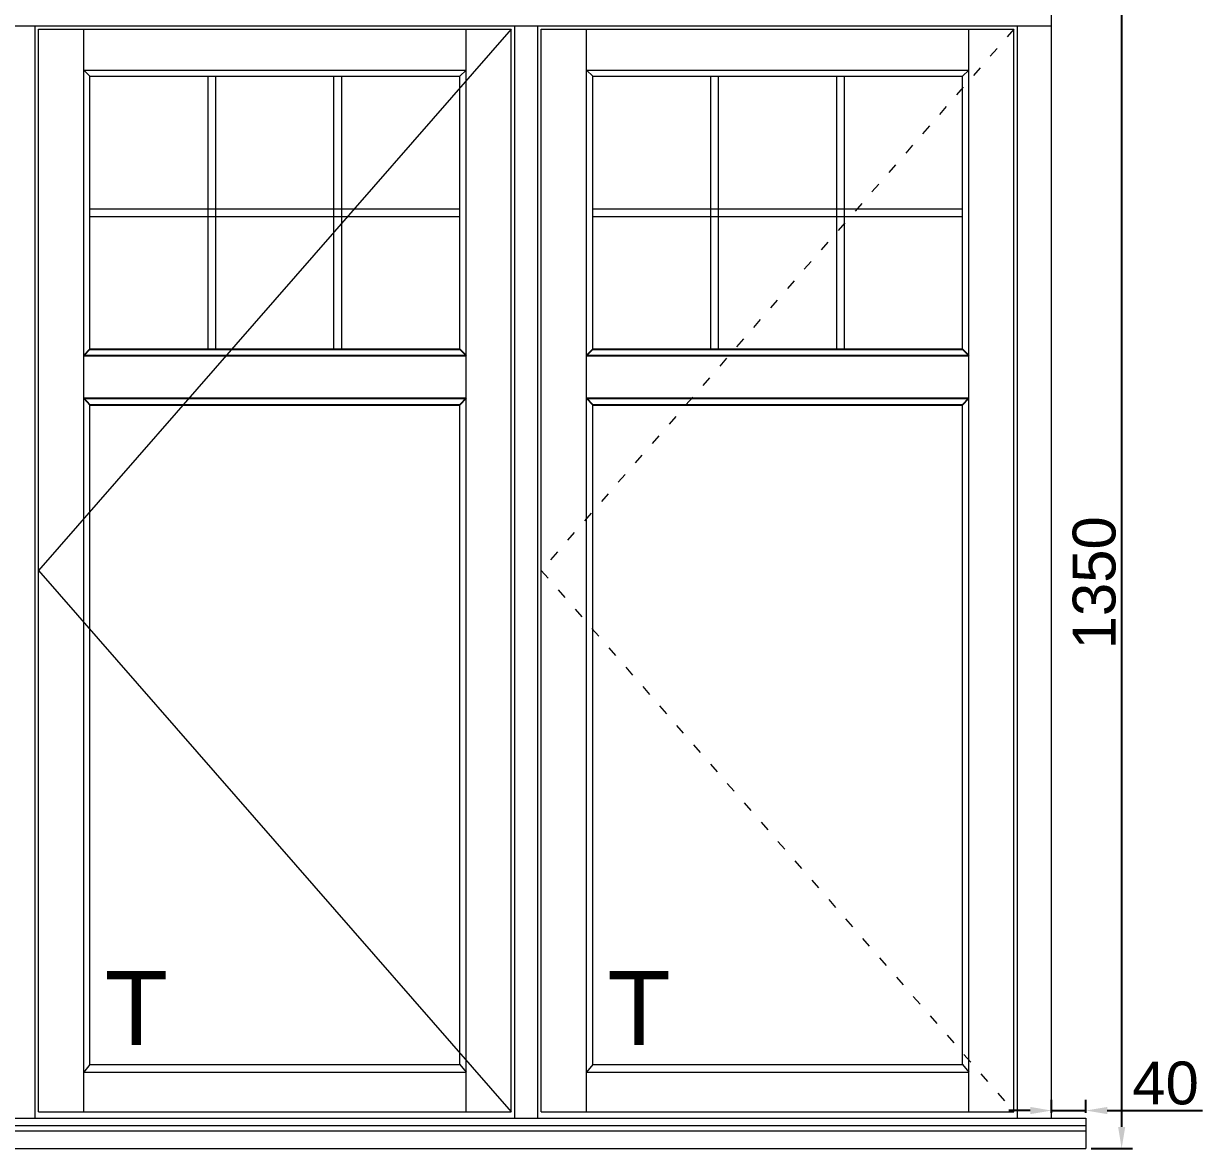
# Model space of a CAD drawing. Header units: millimetres. Extents: x 0 to 182016, y 11 to 3710.
# Drawn here: x 125452 to 126828, y 1143 to 2455 of the extents above; entities that cross this region are included whole.
import ezdxf

# ---------------------------------------------------------------- set-up
doc = ezdxf.new("R2010")
doc.units = ezdxf.units.MM
doc.linetypes.add('ACAD_ISO03W100', pattern=[30, 12, -18])
doc.layers.add('Matmenys', color=10, linetype='Continuous', lineweight=20)
doc.styles.get("Standard").update_dxf_attribs({"font": 'arial.ttf'})
doc.linetypes.add('TRACKS', pattern='A,3.81,[130,ltypeshp.shx,S=6.35,R=0,X=0,Y=0],3.81', length=7.62)
doc.dimstyles.new('Padidinti matmenys', dxfattribs={"dimscale": 10, "dimtxt": 5, "dimasz": 2.5, "dimexe": 1.25, "dimexo": 0.625, "dimtad": 1, "dimdec": 1, "dimtxsty": 'Standard', "dimcen": 2.5, "dimadec": 0, "dimazin": 0, "dimtfac": 1, "dimtdec": 1, "dimtmove": 0, "dimatfit": 3, "dimfxl": 1, "dimarcsym": 0})

# ---------------------------------------------------------------- blocks, each defined once
blk = doc.blocks.new('*D1859')
at = {"color": 0, "lineweight": -2, "transparency": 16777216}
for p, q in [((126658.1, 2492.5), (126746, 2492.5)), ((126733.5, 2467.5), (126733.5, 1167.5)), ((126698.1, 1142.5), (126746, 1142.5))]:
    blk.add_line(p, q, dxfattribs=at)
at = {"color": 0, "transparency": 16777216}
for points in [[(126729.4, 2467.5), (126737.7, 2467.5), (126733.5, 2492.5)], [(126729.4, 1167.5), (126737.7, 1167.5), (126733.5, 1142.5)]]:
    blk.add_solid(points, dxfattribs=at)
at = {"layer": 'Defpoints', "color": 0, "transparency": 16777216}
for p in [(126651.8, 2492.5), (126691.8, 1142.5), (126733.5, 1142.5)]:
    blk.add_point(p, dxfattribs=at)
at = {"color": 0, "lineweight": 5, "transparency": 16777216, "insert": (126701.7, 1802.5), "char_height": 50, "attachment_point": 5, "rotation": 90}
blk.add_mtext('1350', dxfattribs=at)
blk = doc.blocks.new('*D2127')
at = {"color": 0, "lineweight": -2, "ltscale": 0.1, "transparency": 16777216}
for p, q in [((126651.8, 1184.1), (126651.8, 1199.2)), ((126691.8, 1184.1), (126691.8, 1199.2)), ((126626.8, 1186.7), (126601.8, 1186.7)), ((126651.8, 1186.7), (126691.8, 1186.7)), ((126716.8, 1186.7), (126827.8, 1186.7))]:
    blk.add_line(p, q, dxfattribs=at)
at = {"color": 0, "ltscale": 0.1, "transparency": 16777216}
for points in [[(126626.8, 1190.9), (126626.8, 1182.5), (126651.8, 1186.7)], [(126716.8, 1190.9), (126716.8, 1182.5), (126691.8, 1186.7)]]:
    blk.add_solid(points, dxfattribs=at)
at = {"layer": 'Defpoints', "color": 0, "ltscale": 0.1, "transparency": 16777216}
for p in [(126691.8, 1186.7), (126651.8, 1177.9), (126691.8, 1177.9)]:
    blk.add_point(p, dxfattribs=at)
at = {"color": 0, "ltscale": 0.1, "transparency": 16777216, "insert": (126784.8, 1218.5), "char_height": 50, "attachment_point": 5}
blk.add_mtext('40', dxfattribs=at)

msp = doc.modelspace()

# ---------------------------------------------------------------- linework, layer by layer
at = {"lineweight": 5}
for p, q in [((126651.832014, 1177.851279), (126651.832014, 2492.5318997)), ((124251.8432431, 2452.5318993), (126651.832014, 2452.5318993)), ((125465.3375537, 1177.851279), (125465.3375537, 2452.5318993)), ((126025.0847839, 1177.851279), (126025.0847839, 2452.5318993)), ((126052.0847839, 1177.851279), (126052.0847839, 2452.5318993)), ((126611.8320136, 1177.851279), (126611.8320136, 2452.5318993)), ((125469.3375537, 2448.5318993), (126021.0847835, 2448.5318993)), ((125469.3375537, 1185.3014505), (125469.3375537, 2448.5318993)), ((125522.0204594, 1185.3014505), (125522.0204594, 2448.5318993)), ((125968.4018782, 1185.3014505), (125968.4018782, 2448.5318993)), ((126021.0847838, 1185.3014505), (126021.0847838, 2448.5318993)), ((126056.0847839, 2448.5318993), (126607.8320136, 2448.5318993)), ((126056.0847839, 1185.3014505), (126056.0847839, 2448.5318993)), ((126108.7676896, 1185.3014505), (126108.7676896, 2448.5318993)), ((126555.1491083, 1185.3014505), (126555.1491083, 2448.5318993)), ((126607.8320136, 1185.3014505), (126607.8320136, 2448.5318993)), ((125522.0204594, 2400.8489937), (125968.4018782, 2400.8489937)), ((125529.3375537, 2393.5318993), (125522.0204594, 2400.8489937)), ((125961.0847838, 2393.5318993), (125968.4018782, 2400.8489937)), ((126108.7676896, 2400.8489937), (126555.1491083, 2400.8489937)), ((126116.0847839, 2393.5318993), (126108.7676896, 2400.8489937)), ((126547.832014, 2393.5318993), (126555.1491083, 2400.8489937)), ((125529.3375537, 2393.5318993), (125961.0847838, 2393.5318993)), ((125529.3375537, 2075.0086796), (125529.3375537, 2393.5318993)), ((125667.2375537, 2075.0086796), (125667.2375537, 2393.5318993)), ((125676.2375537, 2075.0086796), (125676.2375537, 2393.5318993)), ((125814.1375537, 2075.0086796), (125814.1375537, 2393.5318993)), ((125823.1375537, 2075.0086796), (125823.1375537, 2393.5318993)), ((125961.0847838, 2075.0086796), (125961.0847838, 2393.5318993)), ((126116.0847839, 2393.5318993), (126547.832014, 2393.5318993)), ((126116.0847839, 2075.0086796), (126116.0847839, 2393.5318993)), ((126253.9847839, 2075.0086796), (126253.9847839, 2393.5318993)), ((126262.9847839, 2075.0086796), (126262.9847839, 2393.5318993)), ((126400.8847839, 2075.0086796), (126400.8847839, 2393.5318993)), ((126409.8847839, 2075.0086796), (126409.8847839, 2393.5318993)), ((126547.832014, 2075.0086796), (126547.832014, 2393.5318993)), ((125529.3375537, 2238.7702895), (125961.0847838, 2238.7702895)), ((125529.3375537, 2229.7702895), (125961.0847838, 2229.7702895)), ((126116.0847839, 2238.7702895), (126547.832014, 2238.7702895)), ((126116.0847839, 2229.7702895), (126547.832014, 2229.7702895)), ((125529.3375537, 1240.3014505), (125529.3375537, 2010.0086796)), ((125961.0847838, 1240.3014505), (125961.0847838, 2010.0086796)), ((126116.0847839, 1240.3014505), (126116.0847839, 2010.0086796)), ((126547.832014, 1240.3014505), (126547.832014, 2010.0086796)), ((125529.3375537, 1240.3014505), (125522.0204594, 1231.3200767)), ((125529.3375537, 1240.3014505), (125961.0847838, 1240.3014505)), ((125961.0847838, 1240.3014505), (125968.4018782, 1231.3200767)), ((126116.0847839, 1240.3014505), (126108.7676896, 1231.3200767)), ((126116.0847839, 1240.3014505), (126547.832014, 1240.3014505)), ((126547.832014, 1240.3014505), (126555.1491083, 1231.3200767)), ((125522.0204594, 1231.3200767), (125968.4018782, 1231.3200767)), ((126108.7676896, 1231.3200767), (126555.1491083, 1231.3200767)), ((125469.3375537, 1185.3014505), (126021.0847835, 1185.3014505)), ((126056.0847839, 1185.3014505), (126607.8320136, 1185.3014505)), ((124191.8432431, 1177.851279), (126691.832014, 1177.851279)), ((126691.832014, 1177.851279), (126691.832014, 1142.5014505)), ((124191.8432431, 1169.0737208), (126691.832014, 1169.0737208)), ((124191.8432431, 1163.1184438), (126691.832014, 1163.1184438)), ((124191.8432431, 1142.5014505), (126691.832014, 1142.5014505))]:
    msp.add_line(p, q, dxfattribs=at)
at = {"color": 5, "linetype": 'TRACKS', "lineweight": 5}
for p, q in [((126021.0847838, 2448.5318993), (125469.3375537, 1816.9166749)), ((125469.3375537, 1816.9166749), (126021.0847838, 1185.3014505))]:
    msp.add_line(p, q, dxfattribs=at)
at = {"linetype": 'ACAD_ISO03W100', "lineweight": 5}
for p, q in [((126607.832014, 2448.5318993), (126056.0847839, 1816.9166749)), ((126056.0847839, 1816.9166749), (126607.832014, 1185.3014505))]:
    msp.add_line(p, q, dxfattribs=at)
at = {"ltscale": 0.1}
for p, q in [((125522.0204594, 2067.6915853), (125968.4018782, 2067.6915853)), ((125529.3375537, 2075.0086796), (125961.0847838, 2075.0086796)), ((126108.7676896, 2067.6915853), (126555.1491083, 2067.6915853)), ((126116.0847839, 2075.0086796), (126547.832014, 2075.0086796)), ((125522.0204594, 2018.1071058), (125968.4018782, 2018.1071058)), ((125529.3375537, 2010.0086796), (125961.0847838, 2010.0086796)), ((126108.7676896, 2018.1071058), (126555.1491083, 2018.1071058)), ((126116.0847839, 2010.0086796), (126547.832014, 2010.0086796))]:
    msp.add_line(p, q, dxfattribs=at)
for points in [[(125529.3375537, 2075.0086796), (125522.0204594, 2067.6915853)], [(125961.0847838, 2075.0086796), (125968.4018782, 2067.6915853)], [(126116.0847839, 2075.0086796), (126108.7676896, 2067.6915853)], [(126547.832014, 2075.0086796), (126555.1491083, 2067.6915853)], [(125522.0204594, 2018.1071058), (125529.3375537, 2010.0086796)], [(125968.4018782, 2018.1071058), (125961.0847838, 2010.0086796)], [(126108.7676896, 2018.1071058), (126116.0847839, 2010.0086796)], [(126547.832014, 2010.0086796), (126555.1491083, 2018.1071058)]]:
    msp.add_lwpolyline(points, dxfattribs=at)

# ---------------------------------------------------------------- texts
at = {"layer": 'Matmenys', "color": 0}
for p in [(125546.5927699, 1263.1549877), (126133.34, 1263.1549877)]:
    msp.add_text('T', height=86.4, dxfattribs=at).set_placement(p)

# ---------------------------------------------------------------- dimensions: what is measured, and where the dimension line sits
at = {"color": 1, "lineweight": 5}
dim = msp.add_linear_dim(base=(126733.5356424, 1142.5014505), p1=(126651.832014, 2492.5318997), p2=(126691.832014, 1142.5014505), angle=90, dimstyle='Padidinti matmenys', dxfattribs=at)
dim.commit()
dim.dimension.update_dxf_attribs({"geometry": '*D1859', "text_midpoint": (126733.5356424, 1802.5166751), "dimtype": 160})
at = {"color": 1, "ltscale": 0.1}
dim = msp.add_linear_dim(base=(126691.832014, 1186.6890671), p1=(126651.832014, 1177.851279), p2=(126691.832014, 1177.851279), dimstyle='Padidinti matmenys', dxfattribs=at)
dim.commit()
dim.dimension.update_dxf_attribs({"geometry": '*D2127', "text_midpoint": (126784.8146197, 1218.4677165)})

doc.saveas('drawing.dxf')
